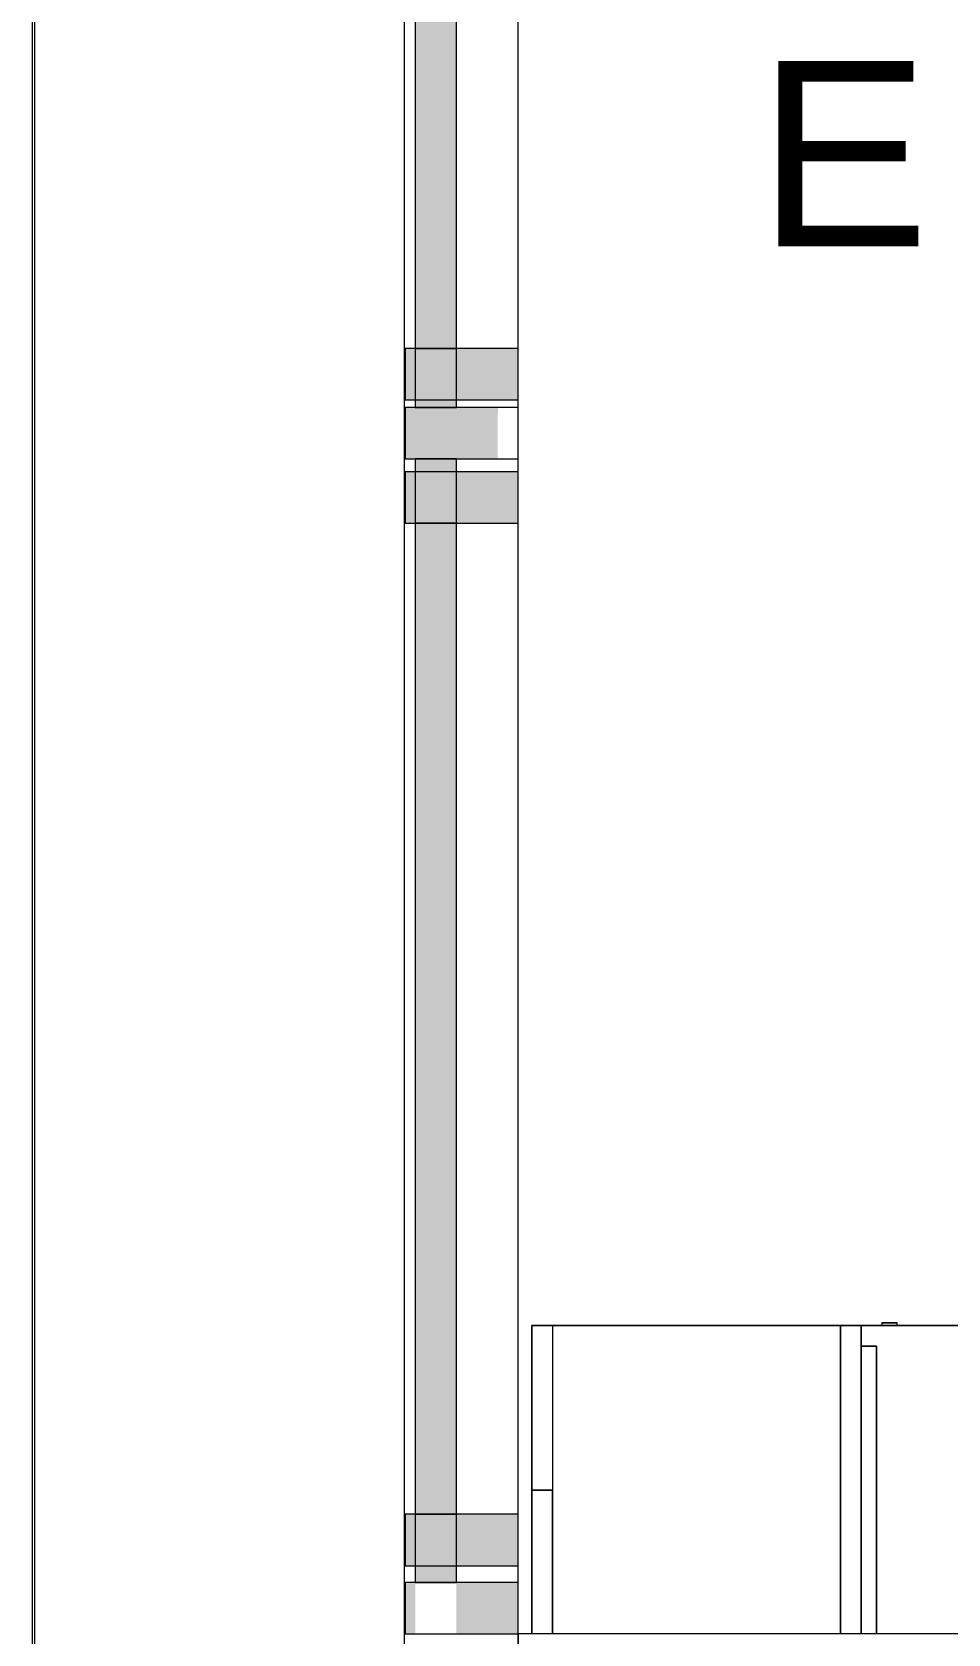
# Model space of a CAD drawing. Header units: inches. Extents: x 385 to 2249, y -1773 to -36.
# Drawn here: x 392.3 to 436.9, y -453.3 to -375.4 of the extents above; entities that cross this region are included whole.
import ezdxf

# ---------------------------------------------------------------- set-up
doc = ezdxf.new("R2010")
doc.units = ezdxf.units.IN
doc.header["$MEASUREMENT"] = 0
for name, color, linetype, lineweight in [('A-ANNO-NOTE', 131, 'Continuous', 30), ('A-DETL', 90, 'Continuous', 9), ('A-DETL-THIN', 151, 'Continuous', 9), ('A-GLAZ-CURT', 52, 'Continuous', 13), ('A-GLAZ-CWMG', 51, 'Continuous', 13), ('A-WALL', 113, 'Continuous', 13), ('I-FURN', 30, 'Continuous', 9), ('I-FURN-PNLS', 30, 'Continuous', 9), ('I-WALL', 2, 'Continuous', 13)]:
    doc.layers.add(name, color=color, linetype=linetype, lineweight=lineweight)
doc.styles.add('Swis721 Lt BT', font='swissl.ttf', dxfattribs={"height": 9})

# ---------------------------------------------------------------- blocks, each defined once
blk = doc.blocks.new('System Panel - Glazed 2-5026264-Level 7 POWER _ SIGNAL')
at = {"layer": 'A-GLAZ-CURT', "lineweight": 9}
blk.add_hatch(color=7, dxfattribs=at).paths.add_polyline_path([(28.75, 0.25), (28.75, 2.25), (-28.75, 2.25), (-28.75, 0.25), (22.845, 0.25)], flags=0)
at = {"layer": 'A-GLAZ-CURT', "color": 8, "lineweight": 20}
for p, q in [((28.75, 2.25), (-28.75, 2.25)), ((-28.75, 2.25), (-28.75, 0.25)), ((28.75, 0.25), (28.75, 2.25)), ((-28.75, 0.25), (28.75, 0.25))]:
    blk.add_line(p, q, dxfattribs=at)
blk = doc.blocks.new('System Panel - Glazed 2-5453541-Level 7 POWER _ SIGNAL')
at = {"layer": 'A-GLAZ-CURT', "lineweight": 9}
blk.add_hatch(color=7, dxfattribs=at).paths.add_polyline_path([(-27.313, 2.25), (-27.313, 0.25), (27.313, 0.25), (27.313, 2.25), (-17.596, 2.25)], flags=0)
at = {"layer": 'A-GLAZ-CURT', "color": 8, "lineweight": 20}
for p, q in [((27.313, 2.25), (-27.313, 2.25)), ((-27.313, 2.25), (-27.313, 0.25)), ((27.313, 0.25), (27.313, 2.25)), ((-27.313, 0.25), (27.313, 0.25))]:
    blk.add_line(p, q, dxfattribs=at)
blk = doc.blocks.new('Rectangular Mullion - 2_5_ x 5_ rectangular-5019623-Level 7 POWER _ SIGNAL')
at = {"layer": 'A-GLAZ-CWMG', "lineweight": 9}
blk.add_hatch(color=7, dxfattribs=at).paths.add_polyline_path([(0, 1.761), (0, -2.75), (-2.5, -2.75), (-2.5, 1.757), (-1.228, 1.759)], flags=0)
at = {"layer": 'A-GLAZ-CWMG', "color": 8, "lineweight": 20}
for p, q in [((-2.5, 2.75), (0, 2.75)), ((-2.5, -2.75), (-2.5, 2.75)), ((0, 2.75), (0, -2.75)), ((0, -2.75), (-2.5, -2.75))]:
    blk.add_line(p, q, dxfattribs=at)
blk = doc.blocks.new('Rectangular Mullion - 2_5_ x 5_ rectangular-5019624-Level 7 POWER _ SIGNAL')
at = {"layer": 'A-GLAZ-CWMG', "lineweight": 9}
h = blk.add_hatch(color=7, dxfattribs=at)
h.paths.add_polyline_path([(-2.5, 2.75), (-2.5, -0.25), (0, -0.25), (0, 2.75), (-1.745, 2.75)], flags=0)
h.paths.add_polyline_path([(-2.5, -2.25), (-2.5, -2.75), (0, -2.75), (0, -2.25), (-1.865, -2.25)], flags=0)
at = {"layer": 'A-GLAZ-CWMG', "color": 8, "lineweight": 20}
for p, q in [((0, 2.75), (-2.5, 2.75)), ((-2.5, 2.75), (-2.5, -2.75)), ((0, -2.75), (0, 2.75)), ((-2.5, -2.75), (0, -2.75))]:
    blk.add_line(p, q, dxfattribs=at)
blk = doc.blocks.new('Walls 63 - Walls 3-5097518-Level 7 POWER _ SIGNAL')
at = {"layer": 'A-WALL', "lineweight": 9}
for p, q in [((40.357, -1605.912), (40.357, -2559.916)), ((58.337, -2049.916), (58.337, -1605.912))]:
    blk.add_line(p, q, dxfattribs=at)
blk = doc.blocks.new('System Panel - Glazed 2-5681526-Level 7 POWER _ SIGNAL')
at = {"layer": 'A-GLAZ-CURT', "color": 8, "lineweight": 20}
for p, q in [((27.3125, 2.25), (-27.3125, 2.25)), ((-27.3125, 2.25), (-27.3125, 0.25)), ((27.3125, 0.25), (27.3125, 2.25)), ((-27.3125, 0.25), (27.3125, 0.25))]:
    blk.add_line(p, q, dxfattribs=at)
blk = doc.blocks.new('Rectangular Mullion - 2_5_ x 5_ rectangular-V5-Level 7 POWER _ SIGNAL')
at = {"layer": 'A-GLAZ-CWMG', "lineweight": 9}
h = blk.add_hatch(color=7, dxfattribs=at)
h.paths.add_polyline_path([(0, 1.707), (0, 2.75), (-2.5, 2.75), (-2.5, -0.25), (0, -0.25)], flags=0)
h.paths.add_polyline_path([(0, -2.25), (-2.5, -2.25), (-2.5, -2.75), (0, -2.75)], flags=0)
at = {"layer": 'A-GLAZ-CWMG', "color": 8, "lineweight": 20}
for p, q in [((0, 2.75), (-2.5, 2.75)), ((-2.5, 2.75), (-2.5, -2.75)), ((0, -2.75), (0, 2.75)), ((-2.5, -2.75), (0, -2.75))]:
    blk.add_line(p, q, dxfattribs=at)
blk = doc.blocks.new('System Panel - Glazed 2-5681528-Level 7 POWER _ SIGNAL')
at = {"layer": 'A-GLAZ-CURT', "color": 8, "lineweight": 20}
for p, q in [((24.096, 2.25), (-24.096, 2.25)), ((-24.096, 2.25), (-24.096, 0.25)), ((24.096, 0.25), (24.096, 2.25)), ((-24.096, 0.25), (24.096, 0.25))]:
    blk.add_line(p, q, dxfattribs=at)
blk = doc.blocks.new('Rectangular Mullion - 2_5_ x 5_ rectangular-V6-Level 7 POWER _ SIGNAL')
at = {"layer": 'A-GLAZ-CWMG', "lineweight": 9}
h = blk.add_hatch(color=7, dxfattribs=at)
h.paths.add_polyline_path([(-2.5, 2.75), (0, 2.75), (0, -0.25), (-2.5, -0.25), (-2.5, 1.707)], flags=0)
h.paths.add_polyline_path([(-2.5, -2.75), (-2.5, -2.25), (0, -2.25), (0, -2.75)], flags=0)
at = {"layer": 'A-GLAZ-CWMG', "color": 8, "lineweight": 20}
for p, q in [((-2.5, 2.75), (0, 2.75)), ((-2.5, -2.75), (-2.5, 2.75)), ((0, 2.75), (0, -2.75)), ((0, -2.75), (-2.5, -2.75))]:
    blk.add_line(p, q, dxfattribs=at)
blk = doc.blocks.new('Zira Wksta 11 - Type 2-5228100-Level 7 POWER _ SIGNAL')
at = {"layer": 'I-FURN-PNLS'}
for p, q in [((-16, -36), (-16, -72)), ((-16, -36), (-16, -72)), ((-16, -72), (-16, -36)), ((-16, -70.25), (-16.125, -70.25)), ((-16.125, -71), (-16.125, -70.25)), ((-16.125, -70.25), (-16.125, -70.36)), ((-16.125, -70.36), (-16.125, -70.438)), ((-16.125, -70.438), (-16.125, -70.528)), ((-16.125, -70.528), (-16.125, -70.625)), ((-16.125, -70.625), (-16.125, -70.722)), ((-16.125, -70.722), (-16.125, -70.89)), ((-16, -70.3), (-16, -70.25)), ((-16, -70.25), (-16, -70.722)), ((-16, -70.36), (-16, -70.3)), ((-16, -70.438), (-16, -70.36)), ((-16, -70.528), (-16, -70.438)), ((-16, -70.625), (-16, -70.528)), ((-16, -70.722), (-16, -70.625)), ((-16, -70.813), (-16, -70.722)), ((-16, -70.722), (-16, -71)), ((-16, -70.89), (-16, -70.813)), ((-16.125, -70.89), (-16.125, -71)), ((-16.125, -71), (-16, -71)), ((-16, -71), (-16, -70.89)), ((-1, -71.25), (-15, -71.25)), ((-15, -71.25), (-15, -72)), ((-15, -72), (-15, -71.25)), ((-15, -71.25), (-1, -71.25)), ((-16, -72), (-1, -72)), ((-16, -88), (-16, -72)), ((-1, -72), (-16, -72)), ((-16, -72), (-16, -88)), ((-15, -72), (-16, -72)), ((-16, -72), (-16, -73)), ((-16, -73), (-16, -72)), ((-16, -72), (-15, -72)), ((-16, -72), (-16, -87)), ((-16, -87), (-16, -72)), ((-15, -72), (-16, -72)), ((-16, -72), (-15, -72)), ((-1, -72), (-16, -72)), ((-16, -72), (-16, -88)), ((-16, -88), (-16, -72)), ((-16, -72), (-15, -72)), ((-16, -72), (-1, -72)), ((-16, -72), (-1, -72)), ((-1, -72), (-16, -72)), ((-1, -72), (-15, -72)), ((-15, -72), (-1, -72)), ((-1, -72), (-15, -72)), ((-15, -72), (-1, -72)), ((-15, -72), (-1, -72)), ((-15, -72), (-1, -72)), ((-1, -72), (-15, -72)), ((-16, -73), (-16, -87)), ((-16, -87), (-16, -73)), ((-1, -73), (-16, -73)), ((-16, -73), (-1, -73)), ((-16, -73), (-1, -73)), ((-1, -73), (-16, -73)), ((-16, -87), (-8, -87)), ((-16, -87), (-8, -87)), ((-16, -87), (-16, -88)), ((-16, -88), (-16, -87)), ((-8, -87), (-1, -87)), ((-8, -87), (-1, -87)), ((-8, -87), (-1, -87)), ((-1, -87), (-8, -87)), ((-8, -88), (-8, -87)), ((-8, -87), (-8, -88)), ((-1, -88), (-16, -88)), ((-16, -88), (-1, -88)), ((-16, -88), (-8, -88)), ((-16, -88), (-8, -88)), ((-16, -88), (-1, -88)), ((-1, -88), (-16, -88)), ((-8, -88), (-1, -88)), ((-1, -88), (-8, -88)), ((-8, -88), (-1, -88)), ((-8, -88), (-1, -88))]:
    blk.add_line(p, q, dxfattribs=at)

msp = doc.modelspace()

# ---------------------------------------------------------------- linework, layer by layer
at = {"layer": 'A-DETL', "lineweight": 13}
msp.add_line((415.974, -1064.141), (415.974, -114.141), dxfattribs=at)
at = {"layer": 'A-DETL-THIN'}
msp.add_line((392.35, -77.054), (392.35, -1103.054), dxfattribs=at)
at = {"layer": 'I-WALL', "color": 8, "lineweight": 20}
for p, q in [((558.916, -453.275), (415.974, -453.275)), ((415.974, -453.275), (415.974, -456.775))]:
    msp.add_line(p, q, dxfattribs=at)

# ---------------------------------------------------------------- block references
at = {"layer": 'A-GLAZ-CURT', "lineweight": 9, "rotation": 89.9999999999994}
for name, p in [('System Panel - Glazed 2-5026264-Level 7 POWER _ SIGNAL', (413.224, -364.889)), ('System Panel - Glazed 2-5681526-Level 7 POWER _ SIGNAL', (413.224, -363.451)), ('System Panel - Glazed 2-5453541-Level 7 POWER _ SIGNAL', (413.224, -423.452)), ('System Panel - Glazed 2-5681528-Level 7 POWER _ SIGNAL', (413.224, -423.359))]:
    msp.add_blockref(name, p, dxfattribs=at)
at = {"layer": 'A-GLAZ-CWMG', "lineweight": 9, "rotation": 269.9999999999994}
for name, p in [('Rectangular Mullion - 2_5_ x 5_ rectangular-V5-Level 7 POWER _ SIGNAL', (413.224, -393.264)), ('Rectangular Mullion - 2_5_ x 5_ rectangular-V5-Level 7 POWER _ SIGNAL', (413.224, -449.955)), ('Rectangular Mullion - 2_5_ x 5_ rectangular-5019624-Level 7 POWER _ SIGNAL', (413.224, -453.265))]:
    msp.add_blockref(name, p, dxfattribs=at)
at = {"layer": 'A-GLAZ-CWMG', "lineweight": 9, "extrusion": (0, 0, -1), "rotation": 90.0000000000006}
for name, p in [('Rectangular Mullion - 2_5_ x 5_ rectangular-5019623-Level 7 POWER _ SIGNAL', (-413.224, -393.639)), ('Rectangular Mullion - 2_5_ x 5_ rectangular-V6-Level 7 POWER _ SIGNAL', (-413.224, -396.764))]:
    msp.add_blockref(name, p, dxfattribs=at)
at = {"layer": 'A-WALL', "lineweight": 9}
msp.add_blockref('Walls 63 - Walls 3-5097518-Level 7 POWER _ SIGNAL', (352.109, 1493.026), dxfattribs=at)
at = {"layer": 'I-FURN', "rotation": 269.9999999999997}
msp.add_blockref('Zira Wksta 11 - Type 2-5228100-Level 7 POWER _ SIGNAL', (504.638, -454.275), dxfattribs=at)

# ---------------------------------------------------------------- texts
at = {"layer": 'A-ANNO-NOTE', "lineweight": 9, "insert": (427.58, -376.792), "char_height": 9, "width": 9.393, "attachment_point": 1, "style": 'Swis721 Lt BT'}
msp.add_mtext('E', dxfattribs=at)

doc.saveas('drawing.dxf')
